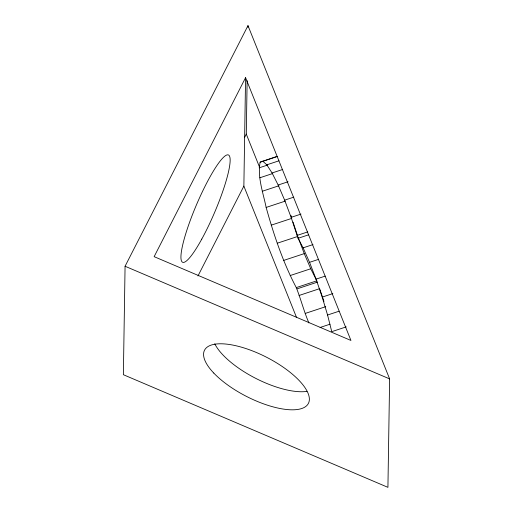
<?xml version="1.0" encoding="UTF-8"?>
<svg xmlns="http://www.w3.org/2000/svg" width="513" height="513" viewBox="0 0 513 513"><rect width="100%" height="100%" fill="white"/><g stroke="black" fill="none" stroke-linecap="round" stroke-linejoin="round"><path stroke-width="0.77" d="M125.076 266.253L123.37 374.702L387.924 487.35L389.63 378.902L247.984 25.65L125.076 266.253L389.63 378.902M296.559 317.509L243.867 186.11L245.573 77.662L154.137 256.66L350.943 340.459L245.573 77.662M259.405 166.821L246.285 134.098L247.125 80.669M247.965 27.247L247.984 25.65M308.897 322.933C303.946 311.449 300.881 299.124 296.283 287.601C282.939 262.265 273.833 234.941 266.138 207.432C263.163 192.651 257.321 177.389 260.11 162.172L277.187 156.369M244.464 137.657L246.285 134.098M197.967 275.962L243.867 186.11M260.11 162.172L277.616 156.388M262.727 161.146L266.805 164.827L278.982 160.806M259.136 167.841L267.51 165.077M266.805 164.827L272.07 172.977L282.721 169.457M259.867 177.767L272.807 173.49M272.07 172.977L278.155 185.026L288.049 181.762M262.258 191.266L279.001 185.738M278.155 185.026L284.651 200.166L293.782 197.146M266.138 207.432L285.164 201.147M284.651 200.166L291.115 217.352L301.009 214.088M271.249 225.149L291.794 218.365M297.104 235.422L307.762 231.902M277.238 243.22L297.79 236.435L293.045 222.129M291.115 217.352L298.059 238.301L308.717 234.781M298.059 238.301L303.112 247.843L313.007 244.573M283.702 260.412L304.254 253.627L310.75 268.761L316.835 280.81L296.283 287.601M303.112 247.843L309.551 262.329L318.682 259.315M290.198 275.545L310.75 268.761M309.551 262.329L316.066 279.13L325.197 276.116M297.091 288.845L317.643 282.06M299.073 295.469L319.618 288.678L323.972 301.413M346.224 326.884L331.764 331.655L327.563 315.02L322.209 297.104L332.86 293.583M305.216 313.437L325.761 306.652M327.563 315.02L338.978 311.25M320.099 327.474L329.994 324.21M298.066 237.186L304.254 253.627M316.066 279.13L322.209 297.104M290.942 215.415L291.583 217.627M306.921 391.387A58.341 22.001 27.1 0 1 255.096 378.036A58.341 22.001 27.1 0 1 214.78 343.8M213.767 373.054A58.341 22.001 27.1 0 0 304.889 407.065A58.341 22.001 27.1 0 0 250.844 350.289A58.341 22.001 27.1 0 0 213.767 373.054M201.769 239.103A58.341 9.843 -66.9 0 0 228.439 154.971A58.341 9.843 -66.9 0 0 186.354 231.799A58.341 9.843 -66.9 0 0 201.769 239.103"/></g></svg>
